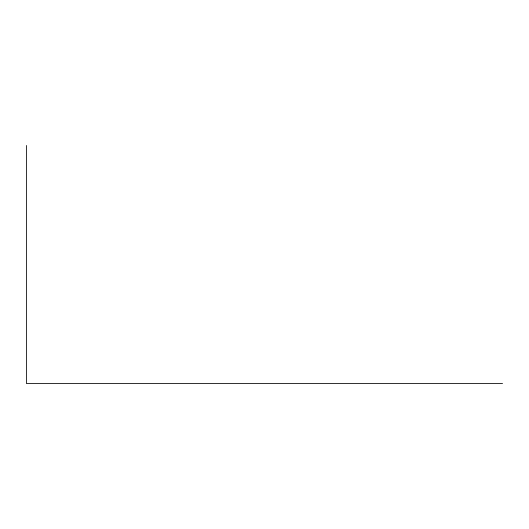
<?xml version="1.0" encoding="UTF-8"?>
<svg xmlns="http://www.w3.org/2000/svg" width="529" height="529" viewBox="0 0 529 529"><rect width="100%" height="100%" fill="white"/><g stroke="black" fill="none" stroke-linecap="round" stroke-linejoin="round"><path stroke-width="0.79" d="M502.55 383.525L26.45 383.525L26.45 145.475"/></g></svg>
